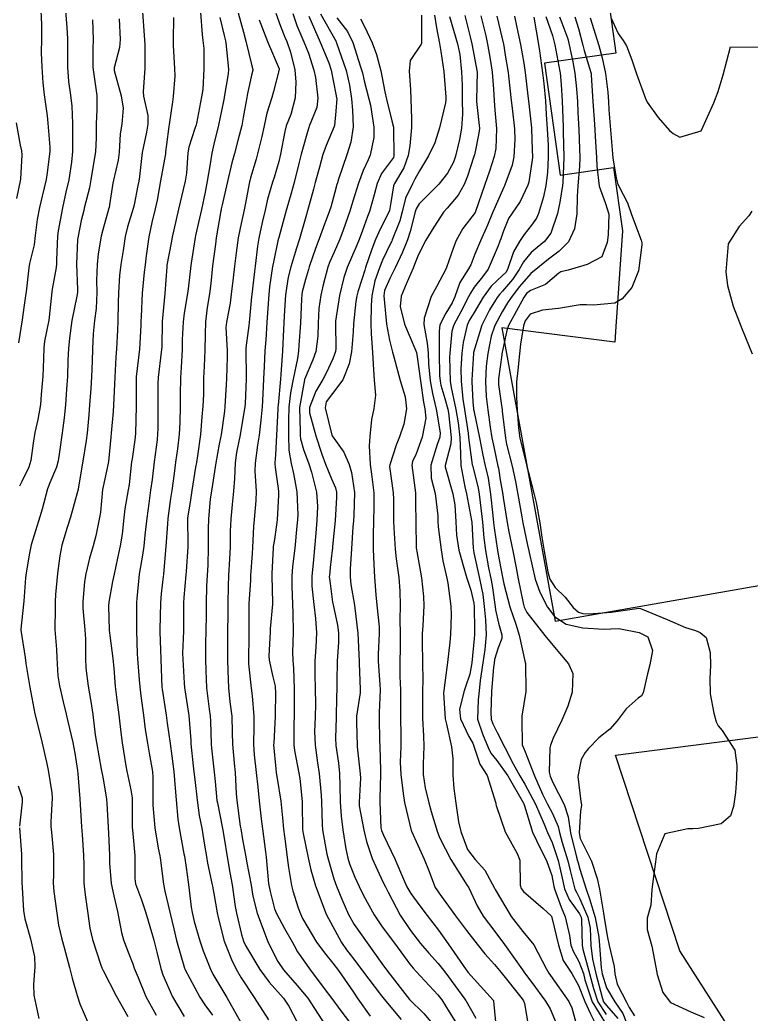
# Model space of a CAD drawing. Header units: metres. Extents: x 307586 to 320046, y 7427249 to 7434250.
# Drawn here: x 313259.4 to 313311.4, y 7432627.9 to 7432698.6 of the extents above; entities that cross this region are included whole.
import ezdxf

# ---------------------------------------------------------------- set-up
doc = ezdxf.new("R2010")
doc.units = ezdxf.units.M
doc.header["$MEASUREMENT"] = 0
for name, color, linetype in [('Curvas de Nivel 1m', 11, 'Continuous'), ('Curvas de Nivel 5m', 15, 'Continuous'), ('Edificações', 30, 'Continuous')]:
    doc.layers.add(name, color=color, linetype=linetype)

msp = doc.modelspace()

# ---------------------------------------------------------------- linework, layer by layer
at = {"layer": 'Curvas de Nivel 1m', "flags": 128}
for points, elevation in [([(313260.855, 7432699.291), (313260.907, 7432698.286), (313260.898, 7432697.29), (313260.886, 7432696.282), (313260.923, 7432695.289), (313260.997, 7432694.143), (313261.098, 7432693.287), (313261.316, 7432691.797), (313261.366, 7432691.285), (313261.507, 7432689.573), (313261.504, 7432689.283), (313261.31, 7432687.752), (313261.233, 7432687.285), (313260.952, 7432686.091), (313260.754, 7432685.29), (313260.595, 7432684.431), (313260.467, 7432683.293), (313260.377, 7432682.632), (313260.057, 7432681.296), (313260, 7432680.995), (313259.817, 7432679.299), (313259.805, 7432679.166), (313259.662, 7432678.175), (313259.528, 7432677.302), (313259.272, 7432675.662)], 754), ([(313262.615, 7432699.269), (313262.72, 7432698.087), (313262.766, 7432697.267), (313262.767, 7432696.379), (313262.76, 7432695.267), (313262.825, 7432694.238), (313262.974, 7432693.263), (313263.07, 7432692.496), (313263.113, 7432691.261), (313263.119, 7432689.944), (313263.113, 7432689.26), (313263.04, 7432688.516), (313262.84, 7432687.264), (313262.649, 7432686.377), (313262.398, 7432685.27), (313262.086, 7432683.634), (313262.045, 7432683.275), (313261.978, 7432681.549), (313261.973, 7432681.276), (313261.957, 7432681.018), (313261.676, 7432679.469), (313261.64, 7432679.314), (313261.638, 7432679.28), (313261.45, 7432677.487), (313261.42, 7432677.282), (313261.129, 7432675.786), (313261.073, 7432675.286), (313261.023, 7432673.871), (313260.995, 7432673.286), (313260.893, 7432671.984), (313260.825, 7432671.288), (313260.642, 7432670.214), (313260.437, 7432669.291), (313260.311, 7432668.526), (313260.141, 7432667.294), (313259.998, 7432666.823), (313259.51, 7432665.803), (313259.332, 7432665.476)], 753), ([(313270.293, 7432698.792), (313270.259, 7432697.176), (313270.266, 7432696.798), (313270.376, 7432695.175), (313270.378, 7432694.655), (313270.269, 7432693.176), (313270.221, 7432692.795), (313269.984, 7432691.178), (313269.961, 7432691.039), (313269.802, 7432689.765), (313269.735, 7432689.239), (313269.728, 7432689.181), (313269.713, 7432689.102), (313269.37, 7432687.186), (313269.129, 7432685.812), (313268.999, 7432685.191), (313268.748, 7432684.209), (313268.538, 7432683.198), (313268.357, 7432681.848), (313268.275, 7432681.201), (313268.215, 7432680.683), (313268.077, 7432679.204), (313267.989, 7432677.537), (313267.972, 7432677.205), (313267.963, 7432676.89), (313267.878, 7432675.206), (313267.638, 7432673.245), (313267.638, 7432673.209), (313267.631, 7432671.257), (313267.631, 7432671.209), (313267.631, 7432671.161), (313267.592, 7432669.209), (313267.549, 7432668.769), (313267.344, 7432667.403), (313267.315, 7432667.212), (313267.13, 7432665.593), (313267.067, 7432665.214), (313266.838, 7432663.868), (313266.761, 7432663.217), (313266.643, 7432662.047), (313266.511, 7432661.22), (313266.311, 7432660.36), (313266.066, 7432659.224), (313265.966, 7432658.687), (313265.687, 7432657.227), (313265.665, 7432656.972), (313265.72, 7432655.227), (313265.756, 7432654.849), (313265.985, 7432653.224), (313266.061, 7432652.518), (313266.157, 7432651.222), (313266.264, 7432650.286), (313266.407, 7432649.219), (313266.557, 7432647.961), (313266.65, 7432647.216), (313266.906, 7432645.576), (313266.977, 7432645.213), (313267.25, 7432643.877), (313267.355, 7432643.319), (313267.361, 7432643.208), (313267.359, 7432641.343), (313267.366, 7432641.208), (313267.39, 7432641.038), (313267.533, 7432639.205), (313267.533, 7432637.561), (313267.584, 7432637.204), (313268.01, 7432636.046), (313268.31, 7432635.193), (313268.798, 7432633.515), (313268.891, 7432633.183), (313268.944, 7432633.006), (313269.114, 7432632.336), (313269.4, 7432631.177), (313269.545, 7432630.726), (313270.232, 7432629.168), (313271.059, 7432627.769)], 749), ([(313272.213, 7432699.155), (313272.328, 7432697.584), (313272.385, 7432697.153), (313272.444, 7432696.592), (313272.442, 7432695.151), (313272.368, 7432693.672), (313272.295, 7432693.153), (313271.922, 7432691.257), (313271.902, 7432691.159), (313271.886, 7432691.095), (313271.819, 7432690.897), (313271.388, 7432689.575), (313271.317, 7432689.165), (313271.219, 7432687.725), (313271.129, 7432687.166), (313270.861, 7432686.065), (313270.652, 7432685.171), (313270.475, 7432684.433), (313270.195, 7432683.175), (313270.117, 7432682.778), (313269.827, 7432681.179), (313269.812, 7432681.068), (313269.673, 7432679.18), (313269.498, 7432677.182), (313269.455, 7432675.353), (313269.45, 7432675.183), (313269.427, 7432674.989), (313269.206, 7432673.186), (313269.18, 7432672.768), (313269.169, 7432671.186), (313269.179, 7432669.565), (313269.164, 7432669.186), (313269.122, 7432668.76), (313268.919, 7432667.189), (313268.765, 7432665.941), (313268.669, 7432665.193), (313268.529, 7432664.23), (313268.387, 7432663.196), (313268.26, 7432661.988), (313268.192, 7432661.199), (313268.101, 7432660.553), (313267.862, 7432659.204), (313267.689, 7432657.479), (313267.673, 7432657.206), (313267.661, 7432656.954), (313267.666, 7432655.206), (313267.703, 7432653.541), (313267.724, 7432653.205), (313267.852, 7432651.706), (313267.897, 7432651.202), (313267.978, 7432650.556), (313268.149, 7432649.197), (313268.286, 7432648.179), (313268.453, 7432647.193), (313268.575, 7432646.484), (313268.789, 7432645.187), (313268.83, 7432644.75), (313268.825, 7432643.186), (313268.83, 7432642.777), (313268.966, 7432641.184), (313269.201, 7432639.718), (313269.31, 7432639.179), (313269.335, 7432639.035), (313269.578, 7432637.176), (313269.67, 7432636.673), (313270.033, 7432635.171), (313270.309, 7432633.994), (313270.513, 7432633.166), (313271.078, 7432631.186), (313271.088, 7432631.16), (313271.102, 7432631.119), (313272.157, 7432629.144), (313272.527, 7432628.598), (313273.06, 7432627.848)], 748), ([(313273.576, 7432698.801), (313273.897, 7432697.505), (313273.991, 7432697.129), (313274.018, 7432697.002), (313274.205, 7432695.127), (313274.186, 7432694.801), (313273.891, 7432693.13), (313273.885, 7432693.087), (313273.84, 7432692.847), (313273.497, 7432691.135), (313273.158, 7432689.784), (313273.013, 7432689.142), (313272.884, 7432688.243), (313272.695, 7432687.146), (313272.534, 7432686.376), (313272.274, 7432685.152), (313271.857, 7432683.29), (313271.831, 7432683.158), (313271.715, 7432682.399), (313271.543, 7432681.323), (313271.52, 7432681.162), (313271.332, 7432679.51), (313271.282, 7432679.164), (313271.051, 7432677.774), (313270.979, 7432677.167), (313270.916, 7432675.884), (313270.9, 7432675.167), (313270.843, 7432673.935), (313270.797, 7432673.168), (313270.77, 7432671.989), (313270.761, 7432671.168), (313270.739, 7432669.995), (313270.698, 7432669.169), (313270.583, 7432668.13), (313270.447, 7432667.171), (313270.332, 7432666.36), (313270.168, 7432665.173), (313270.083, 7432664.588), (313269.902, 7432663.176), (313269.867, 7432662.789), (313269.745, 7432661.177), (313269.724, 7432660.912), (313269.575, 7432659.179), (313269.561, 7432659.049), (313269.419, 7432657.813), (313269.371, 7432657.181), (313269.315, 7432655.25), (313269.317, 7432655.181), (313269.317, 7432655.116), (313269.37, 7432653.839), (313269.393, 7432653.18), (313269.395, 7432653.147), (313269.466, 7432651.179), (313269.477, 7432651.042), (313269.774, 7432649.175), (313269.853, 7432648.629), (313270.06, 7432647.172), (313270.178, 7432646.277), (313270.314, 7432645.17), (313270.421, 7432644.003), (313270.479, 7432643.168), (313270.605, 7432641.79), (313270.694, 7432641.165), (313271.038, 7432639.319), (313271.064, 7432639.161), (313271.185, 7432638.358), (313271.332, 7432637.315), (313271.35, 7432637.157), (313271.539, 7432635.536), (313271.609, 7432635.153), (313271.77, 7432634.524), (313272.176, 7432633.144), (313272.412, 7432632.437), (313272.917, 7432631.133), (313273.098, 7432630.777), (313274.074, 7432629.12), (313275.056, 7432627.391)], 747), ([(313274.887, 7432699.12), (313275.259, 7432697.756), (313275.429, 7432697.115), (313275.867, 7432695.369), (313275.924, 7432695.109), (313275.925, 7432695.047), (313275.86, 7432694.779), (313275.559, 7432693.4), (313275.504, 7432693.113), (313275.256, 7432691.688), (313275.143, 7432691.117), (313274.877, 7432690.049), (313274.627, 7432689.122), (313274.452, 7432688.458), (313274.137, 7432687.126), (313274.07, 7432686.825), (313273.748, 7432685.474), (313273.686, 7432685.189), (313273.672, 7432685.131), (313273.656, 7432685.045), (313273.335, 7432683.136), (313273.269, 7432682.688), (313273.077, 7432681.139), (313272.949, 7432679.876), (313272.861, 7432679.142), (313272.694, 7432678.176), (313272.564, 7432677.146), (313272.536, 7432676.25), (313272.519, 7432675.147), (313272.464, 7432673.999), (313272.437, 7432673.147), (313272.422, 7432671.978), (313272.376, 7432671.148), (313272.313, 7432670.408), (313272.204, 7432669.15), (313272.001, 7432667.617), (313271.919, 7432667.154), (313271.864, 7432666.818), (313271.6, 7432665.159), (313271.496, 7432664.492), (313271.311, 7432663.336), (313271.3, 7432663.162), (313271.31, 7432661.316), (313271.31, 7432661.162), (313271.193, 7432659.406), (313271.174, 7432659.163), (313271.017, 7432657.564), (313270.996, 7432657.164), (313270.996, 7432655.557), (313270.993, 7432655.164), (313270.941, 7432653.591), (313270.952, 7432653.164), (313271.057, 7432651.452), (313271.086, 7432651.163), (313271.32, 7432649.616), (313271.376, 7432649.159), (313271.515, 7432647.376), (313271.534, 7432647.156), (313271.702, 7432645.578), (313271.749, 7432645.153), (313271.807, 7432644.609), (313271.974, 7432643.149), (313272.13, 7432642.045), (313272.3, 7432641.144), (313272.533, 7432639.81), (313272.642, 7432639.138), (313272.722, 7432638.671), (313273.047, 7432637.132), (313273.069, 7432637.028), (313273.167, 7432636.5), (313273.407, 7432635.127), (313273.465, 7432634.81), (313273.905, 7432633.122), (313274.411, 7432631.816), (313274.741, 7432631.114), (313275.094, 7432630.5), (313276.026, 7432629.1), (313277.057, 7432627.515)], 746), ([(313277.573, 7432699.093), (313277.904, 7432698.184), (313278.217, 7432697.406), (313278.347, 7432697.083), (313278.62, 7432696.341), (313278.921, 7432695.074), (313278.99, 7432694.209), (313278.948, 7432693.073), (313278.643, 7432691.889), (313278.314, 7432691.083), (313278.207, 7432690.694), (313277.911, 7432689.088), (313277.788, 7432688.567), (313277.443, 7432687.427), (313277.339, 7432687.094), (313276.98, 7432685.872), (313276.8, 7432685.099), (313276.609, 7432684.226), (313276.37, 7432683.104), (313276.275, 7432682.547), (313276.101, 7432681.106), (313276.06, 7432680.744), (313275.868, 7432679.108), (313275.85, 7432678.93), (313275.676, 7432677.11), (313275.674, 7432677.088), (313275.65, 7432676.894), (313275.439, 7432675.299), (313275.433, 7432675.112), (313275.464, 7432673.251), (313275.464, 7432673.111), (313275.382, 7432671.315), (313275.361, 7432671.112), (313275.107, 7432669.567), (313275.028, 7432669.115), (313274.783, 7432667.875), (313274.686, 7432667.118), (313274.636, 7432666.004), (313274.563, 7432665.119), (313274.454, 7432664.16), (313274.361, 7432663.121), (313274.334, 7432662.262), (313274.317, 7432661.121), (313274.279, 7432660.294), (313274.21, 7432659.122), (313274.178, 7432658.37), (313274.155, 7432657.123), (313274.153, 7432656.375), (313274.139, 7432655.123), (313274.125, 7432654.379), (313274.128, 7432653.122), (313274.148, 7432652.329), (313274.199, 7432651.121), (313274.307, 7432650.141), (313274.431, 7432649.119), (313274.467, 7432647.952), (313274.49, 7432647.118), (313274.614, 7432645.782), (313274.669, 7432645.116), (313274.758, 7432643.608), (313274.799, 7432643.114), (313275.038, 7432641.299), (313275.069, 7432641.112), (313275.211, 7432640.344), (313275.437, 7432639.108), (313275.492, 7432638.804), (313275.806, 7432637.104), (313275.944, 7432636.323), (313276.236, 7432635.099), (313276.898, 7432633.32), (313276.997, 7432633.091), (313277.12, 7432632.827), (313277.709, 7432631.681), (313278.107, 7432631.075), (313279.087, 7432629.972), (313279.838, 7432629.052), (313281.054, 7432627.191)], 744), ([(313278.774, 7432699.077), (313279.055, 7432698.224), (313279.57, 7432697.065), (313279.881, 7432696.261), (313280.266, 7432695.056), (313280.386, 7432694.526), (313280.555, 7432693.053), (313280.485, 7432692.405), (313279.946, 7432691.059), (313279.91, 7432690.97), (313279.817, 7432690.671), (313279.456, 7432689.407), (313279.376, 7432689.066), (313279.239, 7432688.52), (313278.862, 7432687.074), (313278.627, 7432686.21), (313278.307, 7432685.082), (313277.781, 7432683.147), (313277.768, 7432683.089), (313277.721, 7432682.907), (313277.392, 7432681.408), (313277.336, 7432681.094), (313277.126, 7432679.651), (313277.067, 7432679.096), (313276.97, 7432677.787), (313276.93, 7432677.097), (313276.856, 7432675.876), (313276.799, 7432675.098), (313276.734, 7432673.976), (313276.704, 7432673.099), (313276.651, 7432672.041), (313276.595, 7432671.1), (313276.513, 7432670.156), (313276.379, 7432669.102), (313276.271, 7432668.378), (313276.091, 7432667.104), (313276.085, 7432666.547), (313276.171, 7432665.103), (313276.156, 7432664.451), (313276.018, 7432663.105), (313275.972, 7432662.611), (313275.91, 7432661.106), (313275.887, 7432660.675), (313275.779, 7432659.107), (313275.761, 7432658.775), (313275.661, 7432657.108), (313275.652, 7432656.867), (313275.642, 7432655.108), (313275.64, 7432654.857), (313275.617, 7432653.107), (313275.636, 7432652.831), (313275.824, 7432651.105), (313275.882, 7432650.557), (313276.013, 7432649.103), (313276.012, 7432648.396), (313275.983, 7432647.103), (313276.023, 7432646.365), (313276.16, 7432645.101), (313276.29, 7432644.067), (313276.385, 7432643.099), (313276.523, 7432641.804), (313276.612, 7432641.096), (313276.829, 7432639.463), (313276.872, 7432639.093), (313277.055, 7432637.21), (313277.071, 7432637.091), (313277.169, 7432636.651), (313277.485, 7432635.414), (313277.616, 7432635.083), (313278.194, 7432634.017), (313278.733, 7432633.066), (313278.865, 7432632.809), (313279.116, 7432632.358), (313280.028, 7432631.051), (313281.082, 7432629.665), (313281.542, 7432629.033), (313282.194, 7432628.153), (313283.053, 7432627.059)], 743), ([(313279.911, 7432698.884), (313280.731, 7432697.052), (313281.333, 7432695.583), (313281.498, 7432695.044), (313281.846, 7432693.344), (313281.891, 7432693.087), (313281.895, 7432693.039), (313281.834, 7432692.142), (313281.737, 7432691.127), (313281.719, 7432691.041), (313281.144, 7432689.705), (313280.922, 7432689.049), (313280.678, 7432688.157), (313280.373, 7432687.054), (313280.243, 7432686.578), (313279.821, 7432685.059), (313279.801, 7432685), (313279.74, 7432684.797), (313279.241, 7432683.067), (313279.042, 7432682.396), (313278.641, 7432681.076), (313278.45, 7432680.32), (313278.267, 7432679.081), (313278.157, 7432677.582), (313278.131, 7432677.083), (313278.107, 7432676.622), (313278.041, 7432675.084), (313277.926, 7432673.405), (313277.897, 7432673.086), (313277.732, 7432671.235), (313277.721, 7432671.088), (313277.712, 7432670.957), (313277.626, 7432669.089), (313277.539, 7432667.689), (313277.497, 7432667.127), (313277.493, 7432667.09), (313277.53, 7432666.788), (313277.724, 7432665.296), (313277.749, 7432665.086), (313277.762, 7432664.833), (313277.656, 7432663.087), (313277.469, 7432661.678), (313277.382, 7432661.173), (313277.372, 7432661.091), (313277.276, 7432659.251), (313277.277, 7432659.092), (313277.332, 7432657.172), (313277.328, 7432657.091), (313277.173, 7432655.314), (313277.158, 7432655.092), (313277.066, 7432653.394), (313277.088, 7432653.093), (313277.351, 7432651.924), (313277.514, 7432651.257), (313277.533, 7432651.087), (313277.535, 7432650.892), (313277.533, 7432649.087), (313277.416, 7432647.21), (313277.41, 7432647.088), (313277.558, 7432645.368), (313277.591, 7432645.085), (313277.66, 7432644.691), (313277.922, 7432643.08), (313278.047, 7432641.894), (313278.115, 7432641.077), (313278.246, 7432640.036), (313278.365, 7432639.072), (313278.46, 7432638.345), (313278.691, 7432637.067), (313278.788, 7432636.685), (313279.157, 7432635.497), (313279.315, 7432635.058), (313279.471, 7432634.734), (313280.467, 7432633.047), (313281.114, 7432632.172), (313281.632, 7432631.556), (313282.033, 7432631.026), (313283.08, 7432629.482), (313283.407, 7432629.007), (313284.279, 7432627.78)], 742), ([(313280.746, 7432699.052), (313281.85, 7432697.084), (313281.871, 7432697.04), (313281.892, 7432696.988), (313282.56, 7432695.03), (313282.819, 7432693.992), (313282.958, 7432693.023), (313283.023, 7432692.21), (313283.06, 7432691.021), (313282.91, 7432689.92), (313282.622, 7432689.028), (313282.031, 7432687.292), (313281.943, 7432687.037), (313281.899, 7432686.91), (313281.763, 7432686.365), (313281.483, 7432685.306), (313281.395, 7432685.043), (313280.944, 7432683.835), (313280.657, 7432683.051), (313280.401, 7432682.369), (313279.947, 7432681.058), (313279.891, 7432680.867), (313279.69, 7432680.171), (313279.45, 7432679.29), (313279.41, 7432679.064), (313279.393, 7432678.787), (313279.322, 7432677.065), (313279.207, 7432675.489), (313279.178, 7432675.067), (313279.108, 7432674.558), (313278.798, 7432673.072), (313278.619, 7432672.1), (313278.492, 7432671.076), (313278.469, 7432670.177), (313278.463, 7432669.076), (313278.487, 7432668.021), (313278.652, 7432667.073), (313278.825, 7432666.369), (313279.059, 7432665.067), (313279.126, 7432663.427), (313279.102, 7432663.066), (313279.067, 7432662.655), (313278.929, 7432661.068), (313278.754, 7432659.76), (313278.702, 7432659.071), (313278.716, 7432658.36), (313278.758, 7432657.07), (313278.774, 7432656.437), (313278.803, 7432655.069), (313278.765, 7432653.676), (313278.775, 7432653.069), (313278.82, 7432652.531), (313278.883, 7432651.067), (313278.878, 7432649.508), (313278.873, 7432649.067), (313278.857, 7432648.616), (313278.861, 7432647.066), (313278.896, 7432646.673), (313279.209, 7432645.061), (313279.267, 7432644.684), (313279.431, 7432643.058), (313279.442, 7432642.856), (313279.471, 7432641.058), (313279.506, 7432640.769), (313279.857, 7432639.053), (313280.055, 7432638.18), (313280.378, 7432637.048), (313281.153, 7432635.04), (313282.229, 7432633.023), (313282.598, 7432632.498), (313283.111, 7432631.842), (313283.741, 7432631.004), (313285.077, 7432629.236), (313285.274, 7432628.988), (313286.482, 7432627.553)], 741), ([(313287.928, 7432698.97), (313287.918, 7432696.994), (313287.916, 7432696.97), (313287.892, 7432696.892), (313287.131, 7432695.727), (313287.06, 7432694.978), (313287.14, 7432693.687), (313287.16, 7432692.977), (313287.206, 7432691.6), (313287.207, 7432690.976), (313287.103, 7432689.677), (313286.987, 7432688.978), (313286.665, 7432688.1), (313285.997, 7432686.988), (313285.935, 7432686.825), (313285.753, 7432685.645), (313285.663, 7432685.072), (313285.633, 7432684.991), (313284.987, 7432683.741), (313284.656, 7432683.001), (313284.396, 7432682.324), (313283.946, 7432681.008), (313283.888, 7432680.821), (313283.69, 7432680.166), (313283.394, 7432679.297), (313283.32, 7432679.015), (313283.258, 7432678.605), (313283.089, 7432677.018), (313283.07, 7432676.445), (313282.951, 7432675.02), (313282.777, 7432674.18), (313282.33, 7432673.029), (313281.593, 7432672.06), (313281.154, 7432671.478), (313281.067, 7432671.045), (313281.554, 7432669.101), (313281.582, 7432669.04), (313282.402, 7432667.888), (313282.777, 7432667.021), (313282.953, 7432666.445), (313283.171, 7432665.015), (313283.114, 7432663.39), (313283.085, 7432663.016), (313283.048, 7432662.586), (313282.94, 7432661.018), (313282.862, 7432659.598), (313282.846, 7432659.019), (313282.893, 7432658.483), (313283.159, 7432657.014), (313283.192, 7432656.794), (313283.393, 7432655.01), (313283.485, 7432653.009), (313283.493, 7432652.878), (313283.573, 7432651.008), (313283.564, 7432650.783), (313283.314, 7432649.107), (313283.301, 7432649.022), (313283.309, 7432648.664), (313283.359, 7432647.009), (313283.36, 7432646.942), (313283.571, 7432645.007), (313283.578, 7432644.697), (313283.492, 7432643.008), (313283.506, 7432642.742), (313283.818, 7432641.004), (313284.016, 7432640.197), (313284.41, 7432638.998), (313285.176, 7432637.345), (313285.363, 7432636.988), (313285.566, 7432636.589), (313286.417, 7432634.977), (313287.137, 7432633.88), (313287.845, 7432632.959), (313288.44, 7432632.274), (313289.109, 7432631.529), (313289.584, 7432630.935), (313291.002, 7432628.993), (313291.055, 7432628.92), (313291.073, 7432628.893), (313291.793, 7432627.642)], 738), ([(313288.841, 7432698.956), (313288.999, 7432698.049), (313289.218, 7432696.95), (313289.309, 7432696.37), (313289.506, 7432694.946), (313289.661, 7432693.127), (313289.656, 7432692.943), (313289.629, 7432692.732), (313289.203, 7432690.949), (313288.872, 7432689.889), (313288.433, 7432688.96), (313287.782, 7432687.899), (313287.454, 7432687.295), (313287.28, 7432686.975), (313286.798, 7432685.944), (313286.559, 7432684.982), (313286.388, 7432684.331), (313285.845, 7432682.989), (313285.809, 7432682.902), (313285.72, 7432682.725), (313285.161, 7432681.543), (313284.938, 7432680.998), (313284.613, 7432680.077), (313284.387, 7432679.003), (313284.348, 7432678.321), (313284.333, 7432677.003), (313284.356, 7432676.293), (313284.446, 7432675.002), (313284.497, 7432674.124), (313284.565, 7432673), (313284.65, 7432671.942), (313284.541, 7432671), (313284.368, 7432670.205), (313284.243, 7432669.003), (313284.207, 7432668.343), (313284.283, 7432667.003), (313284.402, 7432666.123), (313284.531, 7432665), (313284.548, 7432663.948), (313284.507, 7432663), (313284.479, 7432661.993), (313284.486, 7432661), (313284.544, 7432659.902), (313284.586, 7432658.998), (313284.673, 7432657.745), (313284.761, 7432656.997), (313284.915, 7432655.478), (313284.924, 7432654.995), (313284.838, 7432653.528), (313284.845, 7432652.995), (313284.968, 7432651.373), (313284.979, 7432650.994), (313284.925, 7432649.388), (313284.914, 7432648.994), (313284.943, 7432647.347), (313284.954, 7432646.993), (313285.009, 7432645.26), (313285.009, 7432644.993), (313284.975, 7432643.265), (313284.971, 7432642.993), (313285.046, 7432641.171), (313285.078, 7432640.991), (313285.218, 7432640.642), (313286.035, 7432638.982), (313286.64, 7432637.514), (313286.881, 7432636.973), (313287.168, 7432636.497), (313287.817, 7432635.618), (313288.339, 7432634.952), (313289.137, 7432633.9), (313289.834, 7432632.933), (313291.104, 7432631.068), (313291.169, 7432630.984), (313291.225, 7432630.918), (313292.56, 7432629.419), (313293.034, 7432628.891), (313293.043, 7432628.861), (313293.07, 7432628.609), (313293.224, 7432626.888)], 737), ([(313289.912, 7432698.869), (313290.491, 7432696.934), (313290.65, 7432696.167), (313290.781, 7432694.931), (313290.807, 7432693.982), (313290.825, 7432692.93), (313290.844, 7432691.918), (313290.763, 7432690.931), (313290.618, 7432690.125), (313290.351, 7432688.934), (313290.208, 7432688.516), (313289.781, 7432687.717), (313289.161, 7432686.949), (313287.759, 7432685.549), (313287.538, 7432685.189), (313287.471, 7432684.973), (313287.118, 7432683.587), (313286.925, 7432682.978), (313286.586, 7432682.109), (313286.058, 7432680.986), (313285.932, 7432680.755), (313285.692, 7432680.284), (313285.299, 7432679.373), (313285.245, 7432678.994), (313285.409, 7432677.239), (313285.438, 7432676.992), (313285.642, 7432675.851), (313285.862, 7432674.988), (313285.952, 7432674.663), (313286.407, 7432672.982), (313286.758, 7432671.812), (313286.864, 7432670.977), (313286.67, 7432669.876), (313286.366, 7432668.982), (313286.137, 7432668.394), (313285.669, 7432666.989), (313285.662, 7432666.859), (313285.912, 7432664.986), (313285.937, 7432664.555), (313285.945, 7432662.985), (313285.955, 7432662.509), (313286.05, 7432660.984), (313286.129, 7432660.307), (313286.308, 7432658.981), (313286.385, 7432658.019), (313286.405, 7432656.98), (313286.387, 7432655.996), (313286.408, 7432654.98), (313286.414, 7432653.943), (313286.381, 7432652.98), (313286.388, 7432651.944), (313286.434, 7432650.979), (313286.443, 7432649.862), (313286.435, 7432648.979), (313286.462, 7432647.818), (313286.461, 7432646.978), (313286.42, 7432645.84), (313286.455, 7432644.978), (313286.621, 7432643.608), (313286.723, 7432642.975), (313287.197, 7432640.996), (313287.205, 7432640.97), (313287.222, 7432640.928), (313288.119, 7432638.956), (313288.426, 7432638.192), (313288.905, 7432636.944), (313289.006, 7432636.777), (313289.169, 7432636.561), (313290.355, 7432634.928), (313291.137, 7432633.885), (313291.878, 7432632.909), (313292.434, 7432632.218), (313293.109, 7432631.451), (313293.583, 7432630.885), (313295.075, 7432629.008), (313295.173, 7432628.869), (313295.25, 7432628.69), (313295.567, 7432626.865)], 736), ([(313292.148, 7432698.916), (313292.49, 7432697.502), (313292.623, 7432696.909), (313292.82, 7432695.844), (313292.954, 7432694.904), (313293.053, 7432693.703), (313293.09, 7432692.901), (313293.147, 7432692.212), (313293.263, 7432690.898), (313293.211, 7432689.49), (313293.095, 7432688.9), (313292.753, 7432687.875), (313292.419, 7432686.91), (313291.753, 7432684.92), (313290.867, 7432683.797), (313290.401, 7432682.933), (313290.208, 7432682.445), (313289.704, 7432681.009), (313289.678, 7432680.94), (313288.989, 7432679.644), (313288.621, 7432678.956), (313288.12, 7432677.425), (313288.101, 7432676.963), (313288.327, 7432675.647), (313288.392, 7432674.959), (313288.422, 7432674.157), (313288.546, 7432672.956), (313288.707, 7432672.066), (313288.972, 7432670.949), (313289.251, 7432669.251), (313289.224, 7432668.945), (313289.04, 7432668.44), (313288.59, 7432666.954), (313288.617, 7432666.047), (313288.898, 7432664.949), (313289.083, 7432663.352), (313289.089, 7432662.946), (313289.113, 7432662.579), (313289.315, 7432660.942), (313289.451, 7432660.165), (313289.716, 7432658.937), (313289.796, 7432658.569), (313290.009, 7432656.934), (313290.029, 7432656.312), (313289.984, 7432654.934), (313289.945, 7432654.374), (313289.771, 7432652.936), (313289.718, 7432652.577), (313289.504, 7432650.938), (313289.497, 7432650.782), (313289.621, 7432648.937), (313289.693, 7432648.552), (313290.051, 7432646.932), (313290.143, 7432646.073), (313290.163, 7432644.931), (313290.219, 7432643.97), (313290.357, 7432642.929), (313290.556, 7432641.6), (313290.719, 7432640.925), (313291.204, 7432639.641), (313291.744, 7432638.912), (313292.438, 7432638.154), (313293.118, 7432636.891), (313293.135, 7432636.853), (313293.172, 7432636.78), (313294.295, 7432634.879), (313295.137, 7432633.796), (313295.907, 7432632.862), (313296.781, 7432631.178), (313296.973, 7432630.851), (313297.1, 7432630.669), (313298.395, 7432628.83), (313298.614, 7432628.372), (313299.04, 7432626.82)], 734), ([(313293.28, 7432698.899), (313293.401, 7432698.39), (313293.757, 7432696.892), (313293.779, 7432696.779), (313293.885, 7432696.122), (313294.088, 7432694.888), (313294.12, 7432694.636), (313294.304, 7432692.885), (313294.366, 7432692.357), (313294.536, 7432690.883), (313294.564, 7432690.13), (313294.49, 7432688.883), (313294.373, 7432688.298), (313293.856, 7432686.889), (313293.827, 7432686.835), (313293.771, 7432686.729), (313292.977, 7432684.902), (313292.615, 7432684.032), (313292.112, 7432682.914), (313291.713, 7432681.96), (313291.426, 7432681.202), (313291.261, 7432680.924), (313290.661, 7432679.957), (313290.286, 7432678.934), (313290.103, 7432678.501), (313289.661, 7432677.781), (313289.24, 7432676.946), (313289.184, 7432676.483), (313289.186, 7432674.947), (313289.207, 7432673.348), (313289.243, 7432672.945), (313289.302, 7432672.647), (313289.591, 7432671.7), (313289.794, 7432670.938), (313289.837, 7432670.68), (313290.026, 7432668.935), (313290.014, 7432668.47), (313289.616, 7432666.939), (313289.618, 7432666.854), (313290.148, 7432664.934), (313290.286, 7432664.147), (313290.364, 7432662.931), (313290.423, 7432661.98), (313290.589, 7432660.929), (313291.026, 7432659.338), (313291.158, 7432658.923), (313291.424, 7432658.064), (313291.649, 7432657.15), (313291.67, 7432656.916), (313291.688, 7432655.208), (313291.686, 7432654.916), (313291.672, 7432654.633), (313291.502, 7432652.918), (313291.355, 7432652.113), (313291.062, 7432651.207), (313290.968, 7432650.924), (313290.63, 7432649.62), (313290.705, 7432648.926), (313291.3, 7432647.671), (313291.573, 7432647.194), (313291.665, 7432646.914), (313292.075, 7432645.702), (313292.588, 7432644.9), (313293.209, 7432642.925), (313293.209, 7432642.891), (313293.217, 7432642.865), (313293.242, 7432642.765), (313293.882, 7432640.883), (313294.722, 7432639.353), (313294.915, 7432638.873), (313294.95, 7432637.098), (313295.016, 7432636.872), (313295.171, 7432636.651), (313296.576, 7432635.439), (313297.154, 7432634.922), (313297.179, 7432634.876), (313297.19, 7432634.849), (313297.204, 7432634.797), (313297.657, 7432632.842), (313298.006, 7432631.731), (313298.616, 7432630.827), (313299.09, 7432629.962), (313299.537, 7432628.815), (313299.933, 7432627.943), (313300.502, 7432626.806)], 733), ([(313294.545, 7432698.884), (313294.697, 7432698.09), (313294.967, 7432696.879), (313295.21, 7432695.546), (313295.305, 7432694.876), (313295.497, 7432693.225), (313295.538, 7432692.873), (313295.754, 7432690.94), (313295.759, 7432690.871), (313295.801, 7432689.406), (313295.814, 7432688.87), (313295.813, 7432688.85), (313295.791, 7432688.674), (313295.555, 7432687.092), (313295.495, 7432686.873), (313294.938, 7432685.701), (313294.366, 7432684.884), (313294.12, 7432684.514), (313293.733, 7432683.563), (313293.565, 7432683.053), (313293.503, 7432682.893), (313293.383, 7432682.558), (313292.658, 7432680.906), (313292.253, 7432680.353), (313291.683, 7432679.622), (313291.411, 7432679.189), (313291.273, 7432678.924), (313290.715, 7432677.877), (313290.222, 7432676.934), (313290.095, 7432676.489), (313289.937, 7432674.937), (313289.928, 7432674.638), (313289.974, 7432672.936), (313290.037, 7432672.497), (313290.372, 7432670.932), (313290.533, 7432669.966), (313290.655, 7432668.929), (313290.708, 7432667.762), (313290.723, 7432666.928), (313291.01, 7432665.433), (313291.137, 7432664.924), (313291.485, 7432663.027), (313291.494, 7432662.92), (313291.597, 7432661.051), (313291.612, 7432660.918), (313291.647, 7432660.73), (313292.055, 7432658.911), (313292.287, 7432657.772), (313292.393, 7432656.905), (313292.472, 7432655.972), (313292.523, 7432654.903), (313292.423, 7432653.859), (313292.281, 7432652.906), (313292.096, 7432651.654), (313292.023, 7432650.91), (313291.963, 7432650.281), (313291.918, 7432648.911), (313292.262, 7432647.865), (313292.665, 7432646.899), (313292.867, 7432646.475), (313293.284, 7432645.966), (313294.055, 7432644.882), (313295.175, 7432642.939), (313295.208, 7432642.87), (313295.242, 7432642.732), (313295.811, 7432640.864), (313296.381, 7432639.682), (313296.812, 7432638.854), (313297.182, 7432637.783), (313297.339, 7432637.012), (313297.377, 7432636.847), (313297.851, 7432635.531), (313298.14, 7432634.835), (313298.44, 7432633.523), (313298.556, 7432632.829), (313298.702, 7432632.41), (313299.111, 7432631.674), (313299.435, 7432630.817), (313299.55, 7432630.362), (313300.068, 7432628.81), (313301.057, 7432627.193)], 732), ([(313295.912, 7432698.81), (313296.244, 7432696.866), (313296.317, 7432696.437), (313296.538, 7432694.863), (313296.627, 7432694.096), (313296.733, 7432692.861), (313296.797, 7432691.897), (313296.867, 7432690.86), (313296.932, 7432689.732), (313296.937, 7432688.859), (313296.878, 7432687.763), (313296.764, 7432686.86), (313296.591, 7432686.036), (313296.251, 7432684.865), (313296.098, 7432684.516), (313295.74, 7432684.028), (313295.23, 7432683.375), (313294.888, 7432682.878), (313294.469, 7432682.129), (313294.036, 7432680.887), (313293.917, 7432680.67), (313293.696, 7432680.446), (313292.89, 7432679.696), (313292.304, 7432678.911), (313291.662, 7432677.83), (313291.323, 7432677.257), (313291.177, 7432676.925), (313290.879, 7432675.689), (313290.785, 7432674.928), (313290.73, 7432673.816), (313290.741, 7432672.929), (313290.864, 7432671.653), (313290.98, 7432670.926), (313291.237, 7432669.244), (313291.28, 7432668.923), (313291.534, 7432666.981), (313291.541, 7432666.928), (313291.95, 7432665.347), (313292.029, 7432664.912), (313292.1, 7432664.315), (313292.253, 7432662.908), (313292.36, 7432661.795), (313292.475, 7432660.905), (313292.692, 7432659.654), (313292.847, 7432658.899), (313292.942, 7432658.411), (313293.159, 7432656.894), (313293.19, 7432656.673), (313293.401, 7432655.726), (313293.633, 7432654.888), (313293.646, 7432654.631), (313293.379, 7432653.972), (313293.126, 7432653.134), (313293.082, 7432652.894), (313293.041, 7432652.576), (313292.907, 7432650.897), (313292.866, 7432649.351), (313292.888, 7432648.896), (313292.987, 7432648.572), (313293.304, 7432647.95), (313293.844, 7432646.884), (313294.439, 7432645.721), (313294.922, 7432644.874), (313295.264, 7432644.288), (313296.024, 7432642.862), (313296.656, 7432641.428), (313296.891, 7432640.853), (313297.212, 7432640.125), (313297.644, 7432638.843), (313297.929, 7432637.587), (313298.105, 7432636.836), (313298.42, 7432636.086), (313299.155, 7432635.056), (313299.276, 7432634.819), (313299.305, 7432634.664), (313299.353, 7432632.818), (313299.394, 7432632.543), (313299.877, 7432630.812), (313300.148, 7432629.748), (313300.474, 7432628.806), (313301.064, 7432627.905)], 731), ([(313297.738, 7432698.852), (313297.909, 7432698.414), (313298.321, 7432697.267), (313298.436, 7432696.842), (313298.678, 7432695.635), (313298.836, 7432694.836), (313298.958, 7432693.732), (313299.01, 7432692.833), (313299.049, 7432692.046), (313299.11, 7432690.831), (313299.169, 7432689.463), (313299.18, 7432688.829), (313299.157, 7432688.2), (313299.048, 7432686.831), (313299, 7432686.066), (313298.969, 7432684.832), (313298.803, 7432683.768), (313298.368, 7432682.84), (313297.716, 7432682.176), (313296.96, 7432681.608), (313296.05, 7432680.867), (313295.854, 7432680.715), (313295.699, 7432680.581), (313294.896, 7432679.667), (313294.295, 7432678.884), (313294.051, 7432678.505), (313293.663, 7432677.875), (313293.132, 7432676.898), (313292.881, 7432676.137), (313292.647, 7432674.905), (313292.524, 7432674.002), (313292.469, 7432672.907), (313292.526, 7432671.84), (313292.635, 7432670.904), (313292.802, 7432669.663), (313292.936, 7432668.899), (313293.042, 7432668.392), (313293.362, 7432666.893), (313293.391, 7432666.752), (313293.523, 7432665.917), (313293.707, 7432664.888), (313293.744, 7432664.653), (313294.019, 7432662.885), (313294.145, 7432662.215), (313294.418, 7432660.88), (313294.649, 7432659.674), (313294.802, 7432658.876), (313295.146, 7432657.143), (313295.22, 7432656.872), (313295.409, 7432656.492), (313296.706, 7432654.857), (313297.381, 7432654.024), (313298.385, 7432652.835), (313298.685, 7432652.159), (313298.641, 7432650.831), (313298.335, 7432649.828), (313297.903, 7432648.841), (313297.3, 7432647.561), (313297.094, 7432647.053), (313297.054, 7432646.852), (313296.997, 7432645.132), (313297.067, 7432644.852), (313297.266, 7432644.402), (313298.062, 7432642.838), (313298.35, 7432641.949), (313298.525, 7432640.83), (313298.943, 7432639.078), (313299.019, 7432638.823), (313299.056, 7432638.687), (313299.187, 7432638.237), (313299.635, 7432636.815), (313299.861, 7432636.118), (313300.276, 7432634.809), (313300.533, 7432633.405), (313300.571, 7432632.806), (313300.692, 7432631.219), (313300.775, 7432630.803), (313301.088, 7432629.797), (313301.672, 7432628.791), (313302.251, 7432627.969), (313302.72, 7432626.775)], 729), ([(313298.835, 7432698.836), (313299.094, 7432698.021), (313299.405, 7432696.827), (313299.501, 7432696.438), (313299.877, 7432695.186), (313299.981, 7432694.819), (313300.001, 7432694.689), (313300.107, 7432692.817), (313300.22, 7432691.209), (313300.247, 7432690.816), (313300.28, 7432690.352), (313300.366, 7432688.814), (313300.388, 7432688.213), (313300.565, 7432686.812), (313301.005, 7432685.563), (313301.246, 7432684.805), (313301.206, 7432683.33), (313301.135, 7432682.806), (313300.749, 7432681.773), (313299.707, 7432681.229), (313298.351, 7432680.84), (313297.833, 7432680.716), (313297.699, 7432680.616), (313296.745, 7432679.802), (313295.681, 7432679.382), (313295.389, 7432679.161), (313295.198, 7432678.875), (313294.657, 7432677.886), (313294.121, 7432676.885), (313293.995, 7432676.541), (313293.645, 7432674.89), (313293.632, 7432674.801), (313293.404, 7432673.095), (313293.393, 7432672.893), (313293.403, 7432672.695), (313293.588, 7432671.382), (313293.656, 7432670.889), (313293.667, 7432670.803), (313293.9, 7432668.887), (313293.981, 7432668.453), (313294.37, 7432666.882), (313294.604, 7432665.797), (313294.781, 7432664.877), (313295.065, 7432663.299), (313295.143, 7432662.873), (313295.467, 7432661.28), (313295.551, 7432660.869), (313295.571, 7432660.759), (313296.018, 7432658.864), (313296.345, 7432657.94), (313296.875, 7432656.855), (313297.406, 7432656.177), (313298.216, 7432655.653), (313299.399, 7432655.386), (313300.897, 7432655.306), (313301.398, 7432655.33), (313301.946, 7432655.339), (313303.396, 7432655.067), (313304.013, 7432654.764), (313304.35, 7432653.789), (313304.167, 7432652.762), (313303.992, 7432652.129), (313303.689, 7432650.767), (313303.557, 7432650.55), (313303.337, 7432650.395), (313302.477, 7432649.631), (313301.841, 7432648.792), (313301.307, 7432648.19), (313300.542, 7432647.566), (313299.792, 7432646.815), (313299.568, 7432646.539), (313299.285, 7432646.043), (313299.033, 7432644.824), (313299.246, 7432643.057), (313299.305, 7432642.819), (313299.306, 7432642.755), (313299.239, 7432642.391), (313299.136, 7432640.821), (313299.217, 7432640.423), (313300.018, 7432638.812), (313300.418, 7432637.57), (313300.573, 7432636.806), (313300.857, 7432635.102), (313300.903, 7432634.802), (313301.133, 7432633.486), (313301.275, 7432632.798), (313301.62, 7432631.304), (313301.665, 7432630.792), (313301.834, 7432630.047), (313302.51, 7432628.778), (313302.703, 7432628.41), (313303.063, 7432627.817)], 728), ([(313299.913, 7432698.782), (313300.541, 7432696.814), (313300.766, 7432695.93), (313300.999, 7432694.809), (313301.17, 7432693.49), (313301.213, 7432692.806), (313301.256, 7432692.225), (313301.372, 7432690.805), (313301.506, 7432689.094), (313301.537, 7432688.803), (313301.779, 7432687.389), (313301.891, 7432686.915), (313301.955, 7432686.797), (313302.583, 7432685.609), (313302.856, 7432684.783), (313303.535, 7432682.964), (313303.593, 7432682.772), (313303.589, 7432682.64), (313303.344, 7432680.775), (313302.872, 7432679.595), (313302.186, 7432678.792), (313301.67, 7432678.471), (313300.154, 7432678.329), (313299.668, 7432678.373), (313299.2, 7432678.359), (313297.665, 7432678.107), (313296.541, 7432677.984), (313295.661, 7432677.693), (313295.303, 7432677.227), (313295.176, 7432676.875), (313294.96, 7432675.556), (313294.884, 7432674.877), (313294.77, 7432673.724), (313294.691, 7432672.879), (313294.676, 7432671.795), (313294.74, 7432670.878), (313294.824, 7432669.617), (313294.929, 7432668.876), (313295.393, 7432667.012), (313295.426, 7432666.871), (313295.529, 7432666.45), (313295.939, 7432664.866), (313296.071, 7432664.298), (313296.338, 7432662.861), (313296.492, 7432661.841), (313296.652, 7432660.858), (313296.911, 7432659.385), (313297.06, 7432658.854), (313297.427, 7432658.263), (313298.15, 7432657.568), (313298.708, 7432656.831), (313299.085, 7432656.501), (313299.409, 7432656.409), (313299.827, 7432656.398), (313301.41, 7432656.507), (313303.245, 7432656.773), (313303.413, 7432656.79), (313303.509, 7432656.769), (313305.405, 7432655.991), (313306.706, 7432655.431), (313307.398, 7432655.197), (313307.747, 7432655.075), (313308.168, 7432654.718), (313308.442, 7432653.649), (313308.472, 7432652.713), (313308.431, 7432651.791), (313308.451, 7432650.713), (313308.713, 7432649.319), (313308.876, 7432648.707), (313309.025, 7432648.419), (313309.307, 7432648.095), (313310.199, 7432646.691), (313310.355, 7432645.617), (313310.319, 7432644.69), (313310.251, 7432643.697), (313310.105, 7432642.691), (313309.908, 7432642.022), (313309.23, 7432641.454), (313307.628, 7432641.125), (313307.227, 7432641.109), (313306.867, 7432641.093), (313305.223, 7432640.75), (313304.632, 7432639.325), (313304.556, 7432638.756), (313304.388, 7432637.551), (313304.293, 7432636.759), (313304.242, 7432635.68), (313303.97, 7432634.762), (313303.967, 7432633.935), (313304.309, 7432632.758), (313304.592, 7432631.271), (313304.687, 7432630.754), (313305.084, 7432629.471), (313305.63, 7432628.744), (313307.066, 7432628.083), (313308.031, 7432627.684)], 727), ([(313301.38, 7432698.805), (313301.902, 7432697.667), (313302.271, 7432697.169), (313302.509, 7432696.791), (313302.875, 7432695.778), (313303.212, 7432694.78), (313303.847, 7432693.033), (313303.973, 7432692.769), (313304.755, 7432691.683), (313305.563, 7432690.753), (313305.82, 7432690.548), (313306.286, 7432690.275), (313307.823, 7432690.73), (313308.701, 7432692.717), (313309.023, 7432693.545), (313309.371, 7432694.708), (313309.893, 7432696.7), (313311.893, 7432696.68)], 726), ([(313264.523, 7432698.628), (313264.592, 7432697.243), (313264.549, 7432696.577), (313264.546, 7432695.243), (313264.683, 7432694.414), (313264.845, 7432693.24), (313264.832, 7432692.241), (313264.8, 7432691.24), (313264.799, 7432690.25), (313264.744, 7432689.24), (313264.615, 7432688.411), (313264.418, 7432687.244), (313264.318, 7432686.691), (313263.951, 7432685.248), (313263.908, 7432685.082), (313263.734, 7432684.368), (313263.507, 7432683.253), (313263.472, 7432683.005), (313263.394, 7432681.255), (313263.464, 7432679.466), (313263.461, 7432679.253), (313263.409, 7432678.992), (313263.066, 7432677.259), (313262.904, 7432675.99), (313262.837, 7432675.262), (313262.792, 7432674.44), (313262.751, 7432673.263), (313262.695, 7432672.365), (313262.608, 7432671.265), (313262.515, 7432670.32), (313262.38, 7432669.268), (313262.191, 7432667.922), (313262.092, 7432667.272), (313261.977, 7432666.822), (313261.509, 7432665.702), (313261.379, 7432665.408), (313261.335, 7432665.282), (313260.945, 7432663.829), (313260.789, 7432663.287), (313260.473, 7432662.29), (313260.18, 7432661.293), (313260.052, 7432660.696), (313259.817, 7432659.296), (313259.774, 7432658.952), (313259.659, 7432657.298), (313259.639, 7432657.068), (313259.439, 7432655.299), (313259.441, 7432655.241), (313259.744, 7432653.296), (313259.805, 7432652.849), (313260.044, 7432651.293), (313260.212, 7432650.409), (313260.445, 7432649.289), (313260.806, 7432647.777), (313260.933, 7432647.284), (313261.271, 7432645.837), (313261.381, 7432645.278), (313261.646, 7432643.673), (313261.661, 7432643.274), (313261.564, 7432641.613), (313261.571, 7432641.275), (313261.616, 7432640.875), (313261.772, 7432639.271), (313261.753, 7432637.846), (313261.736, 7432637.272), (313261.786, 7432636.648), (313261.973, 7432635.268), (313262.124, 7432634.256), (313262.358, 7432633.261), (313262.531, 7432632.673), (313262.904, 7432631.253), (313263.091, 7432630.476), (313263.434, 7432629.246), (313263.64, 7432628.672), (313264.255, 7432627.238)], 752), ([(313266.427, 7432698.705), (313266.504, 7432697.224), (313266.458, 7432696.651), (313266.067, 7432695.228), (313266.071, 7432695.018), (313266.561, 7432693.223), (313266.71, 7432692.345), (313266.618, 7432691.222), (313266.508, 7432690.528), (313266.423, 7432689.224), (313266.364, 7432688.647), (313266.034, 7432687.227), (313265.986, 7432687.012), (313265.747, 7432685.479), (313265.712, 7432685.262), (313265.706, 7432685.23), (313265.266, 7432683.696), (313265.159, 7432683.236), (313264.946, 7432682.002), (313264.858, 7432681.238), (313264.828, 7432680.097), (313264.853, 7432679.238), (313264.796, 7432678.104), (313264.673, 7432677.24), (313264.58, 7432676.299), (313264.538, 7432675.241), (313264.505, 7432674.35), (313264.466, 7432673.241), (313264.42, 7432672.417), (313264.326, 7432671.243), (313264.265, 7432670.55), (313264.151, 7432669.244), (313264.085, 7432668.707), (313263.838, 7432667.247), (313263.793, 7432666.983), (313263.523, 7432665.25), (313263.519, 7432665.234), (313263.502, 7432665.161), (313262.96, 7432663.258), (313262.737, 7432662.523), (313262.358, 7432661.267), (313262.2, 7432660.52), (313262.044, 7432659.271), (313261.9, 7432657.755), (313261.88, 7432657.273), (313261.871, 7432656.808), (313261.867, 7432655.273), (313261.963, 7432653.865), (313262.001, 7432653.27), (313262.076, 7432651.995), (313262.186, 7432651.267), (313262.446, 7432650.143), (313262.663, 7432649.26), (313262.789, 7432648.739), (313263.141, 7432647.252), (313263.282, 7432646.491), (313263.456, 7432645.248), (313263.483, 7432645.025), (313263.627, 7432643.246), (313263.655, 7432642.83), (313263.752, 7432641.245), (313263.793, 7432640.666), (313263.898, 7432639.243), (313263.912, 7432638.516), (313263.911, 7432637.243), (313264.002, 7432636.404), (313264.173, 7432635.24), (313264.335, 7432634.034), (313264.525, 7432633.236), (313265.105, 7432631.482), (313265.203, 7432631.229), (313265.294, 7432631.034), (313266.22, 7432629.219), (313267.058, 7432627.749)], 751), ([(313283.595, 7432698.7), (313283.904, 7432698.116), (313284.423, 7432697.005), (313284.727, 7432696.154), (313285.036, 7432694.998), (313285.331, 7432693.512), (313285.437, 7432692.994), (313285.827, 7432691.44), (313285.925, 7432690.989), (313285.935, 7432690.875), (313285.97, 7432688.988), (313285.932, 7432688.848), (313285.789, 7432688.641), (313285.077, 7432687.7), (313284.77, 7432687), (313284.57, 7432686.193), (313284.228, 7432685.005), (313284.096, 7432684.649), (313283.729, 7432683.658), (313283.485, 7432683.014), (313283.321, 7432682.618), (313282.65, 7432681.026), (313282.403, 7432680.319), (313282.1, 7432679.034), (313281.813, 7432677.196), (313281.804, 7432677.038), (313281.841, 7432675.252), (313281.811, 7432675.037), (313281.618, 7432674.526), (313281.148, 7432673.504), (313280.901, 7432673.047), (313280.418, 7432672.228), (313279.952, 7432671.056), (313279.955, 7432670.679), (313280.413, 7432669.051), (313280.836, 7432667.751), (313281.09, 7432667.044), (313281.522, 7432665.995), (313281.82, 7432665.34), (313281.886, 7432665.034), (313281.885, 7432664.657), (313281.796, 7432663.035), (313281.609, 7432661.182), (313281.597, 7432661.038), (313281.586, 7432660.914), (313281.443, 7432659.689), (313281.374, 7432659.101), (313281.373, 7432659.041), (313281.428, 7432658.545), (313281.61, 7432657.232), (313281.644, 7432657.037), (313281.951, 7432655.584), (313282.023, 7432655.031), (313282.026, 7432654.388), (313281.935, 7432653.031), (313281.911, 7432651.594), (313281.906, 7432651.032), (313281.886, 7432650.481), (313281.859, 7432649.032), (313281.818, 7432647.552), (313281.844, 7432647.032), (313282.029, 7432645.777), (313282.098, 7432645.028), (313282.116, 7432644.171), (313282.145, 7432643.026), (313282.206, 7432641.998), (313282.324, 7432641.023), (313282.548, 7432639.674), (313282.678, 7432639.018), (313282.798, 7432638.625), (313283.18, 7432637.677), (313283.496, 7432637.007), (313283.806, 7432636.365), (313284.553, 7432634.996), (313285.14, 7432634.137), (313286, 7432632.981), (313287.108, 7432631.475), (313287.336, 7432631.198), (313287.556, 7432630.963), (313289.078, 7432629.309), (313289.363, 7432628.937), (313289.9, 7432628.096), (313290.635, 7432626.924)], 739), ([(313311.413, 7432685.027), (313311.203, 7432684.686), (313310.503, 7432683.931), (313309.723, 7432682.7), (313309.57, 7432680.702), (313309.688, 7432679.734), (313309.961, 7432678.697), (313310.097, 7432678.267), (313310.705, 7432676.689), (313311.441, 7432674.876)], 726), ([(313259.252, 7432644.172), (313259.522, 7432643.297), (313259.538, 7432642.999), (313259.35, 7432641.299)], 753), ([(313259.349, 7432641.171), (313259.486, 7432639.297), (313259.493, 7432638.994), (313259.518, 7432637.297), (313259.534, 7432636.93), (313259.634, 7432635.295), (313259.733, 7432634.698), (313260.117, 7432633.29), (313260.405, 7432631.992), (313260.434, 7432631.287), (313260.339, 7432630.032), (313260.368, 7432629.287), (313260.713, 7432627.627)], 753)]:
    msp.add_lwpolyline(points, dxfattribs=dict(at, elevation=elevation))
at = {"layer": 'Curvas de Nivel 5m', "flags": 128}
for points, elevation in [([(313268.087, 7432699.207), (313268.209, 7432697.518), (313268.234, 7432697.205), (313268.247, 7432696.845), (313268.25, 7432695.204), (313268.146, 7432693.505), (313268.171, 7432693.205), (313268.461, 7432691.833), (313268.473, 7432691.2), (313268.373, 7432690.643), (313268.062, 7432689.206), (313267.842, 7432687.278), (313267.833, 7432687.209), (313267.824, 7432687.157), (313267.768, 7432686.858), (313267.49, 7432685.469), (313267.427, 7432685.213), (313267.029, 7432683.918), (313266.863, 7432683.219), (313266.71, 7432682.223), (313266.559, 7432681.221), (313266.465, 7432680.449), (313266.391, 7432679.223), (313266.366, 7432678.522), (313266.329, 7432677.223), (313266.309, 7432676.557), (313266.234, 7432675.224), (313266.193, 7432674.648), (313266.122, 7432673.225), (313266.109, 7432672.714), (313266.037, 7432671.225), (313266.013, 7432670.789), (313265.861, 7432669.227), (313265.833, 7432668.944), (313265.665, 7432667.229), (313265.647, 7432667.113), (313265.522, 7432666.531), (313265.285, 7432665.454), (313265.253, 7432665.232), (313265.092, 7432663.628), (313265.033, 7432663.234), (313264.77, 7432661.937), (313264.584, 7432661.239), (313264.332, 7432660.358), (313264.069, 7432659.244), (313263.975, 7432658.697), (313263.848, 7432657.246), (313263.847, 7432656.804), (313263.983, 7432655.244), (313264.027, 7432654.593), (313264.031, 7432653.243), (313264.07, 7432652.529), (313264.236, 7432651.241), (313264.411, 7432650.155), (313264.553, 7432649.238), (313264.735, 7432647.799), (313264.82, 7432647.235), (313265.158, 7432645.337), (313265.179, 7432645.231), (313265.258, 7432644.778), (313265.529, 7432643.227), (313265.559, 7432642.907), (313265.641, 7432641.226), (313265.669, 7432640.772), (313265.738, 7432639.225), (313265.746, 7432638.666), (313265.861, 7432637.223), (313266.043, 7432636.342), (313266.313, 7432635.218), (313266.603, 7432633.743), (313266.734, 7432633.214), (313267.113, 7432632.205), (313267.396, 7432631.496), (313267.507, 7432631.204), (313267.77, 7432630.523), (313268.334, 7432629.191), (313268.578, 7432628.697), (313269.06, 7432627.846)], 750), ([(313281.91, 7432698.765), (313282.672, 7432697.8), (313283.047, 7432697.023), (313283.599, 7432695.282), (313283.681, 7432695.013), (313283.72, 7432694.87), (313283.856, 7432694.299), (313284.19, 7432693.007), (313284.291, 7432692.553), (313284.531, 7432691.003), (313284.549, 7432690.266), (313284.272, 7432689.005), (313284.129, 7432688.667), (313283.782, 7432687.909), (313283.45, 7432687.015), (313283.046, 7432685.728), (313282.832, 7432685.024), (313282.362, 7432683.663), (313282.11, 7432683.034), (313281.714, 7432682.114), (313281.385, 7432681.364), (313281.275, 7432681.044), (313280.937, 7432679.795), (313280.758, 7432679.049), (313280.62, 7432678.094), (313280.586, 7432677.051), (313280.565, 7432676.125), (313280.411, 7432675.052), (313280.207, 7432674.464), (313279.617, 7432673.06), (313279.603, 7432673.023), (313279.258, 7432671.065), (313279.291, 7432669.33), (313279.3, 7432669.064), (313279.319, 7432668.831), (313279.543, 7432668.073), (313279.907, 7432667.056), (313280.11, 7432666.471), (313280.458, 7432665.051), (313280.533, 7432664.015), (313280.477, 7432663.05), (313280.402, 7432662.123), (313280.324, 7432661.051), (313280.244, 7432660.259), (313280.118, 7432659.053), (313280.123, 7432658.356), (313280.262, 7432657.052), (313280.4, 7432656.053), (313280.469, 7432655.049), (313280.402, 7432654.025), (313280.341, 7432653.05), (313280.34, 7432652.063), (313280.36, 7432651.05), (313280.379, 7432649.997), (313280.365, 7432649.049), (313280.326, 7432648.026), (313280.362, 7432647.049), (313280.541, 7432645.786), (313280.648, 7432645.046), (313280.794, 7432643.5), (313280.822, 7432643.044), (313280.852, 7432641.418), (313280.885, 7432641.043), (313281.197, 7432639.313), (313281.258, 7432639.039), (313281.691, 7432637.545), (313281.877, 7432637.029), (313282.251, 7432636.111), (313282.725, 7432635.016), (313283.142, 7432634.29), (313284.069, 7432633.001), (313285.108, 7432631.526), (313285.502, 7432630.986), (313287.073, 7432628.97), (313288.087, 7432627.978), (313288.937, 7432626.942)], 740), ([(313291.013, 7432698.929), (313291.397, 7432697.426), (313291.515, 7432696.924), (313291.873, 7432694.92), (313291.833, 7432692.93), (313291.842, 7432692.824), (313292.027, 7432691.119), (313292.043, 7432690.917), (313292.027, 7432690.71), (313291.803, 7432689.61), (313291.686, 7432689.03), (313291.657, 7432688.921), (313291.189, 7432687.516), (313290.961, 7432686.928), (313290.545, 7432686.152), (313289.756, 7432685.232), (313289.495, 7432684.944), (313288.807, 7432683.884), (313288.242, 7432682.962), (313287.713, 7432681.953), (313287.439, 7432681.24), (313287.338, 7432680.974), (313286.842, 7432679.822), (313286.484, 7432678.982), (313286.405, 7432678.243), (313286.726, 7432676.979), (313287.518, 7432675.088), (313287.565, 7432674.971), (313287.628, 7432674.66), (313287.853, 7432672.966), (313288.07, 7432671.445), (313288.166, 7432670.961), (313288.225, 7432670.309), (313287.984, 7432668.964), (313287.541, 7432667.772), (313287.282, 7432667.226), (313287.235, 7432666.973), (313287.492, 7432664.991), (313287.495, 7432664.97), (313287.502, 7432664.237), (313287.519, 7432662.969), (313287.558, 7432661.063), (313287.568, 7432660.968), (313287.593, 7432660.836), (313287.924, 7432658.963), (313288.075, 7432657.616), (313288.091, 7432656.96), (313288.012, 7432655.573), (313287.977, 7432654.961), (313287.969, 7432654.377), (313288.004, 7432652.96), (313288.019, 7432651.629), (313288.001, 7432650.96), (313287.994, 7432650.299), (313288.002, 7432648.96), (313288.058, 7432647.716), (313288.088, 7432646.958), (313288.039, 7432645.717), (313288.044, 7432644.958), (313288.193, 7432644.022), (313288.451, 7432642.952), (313288.617, 7432642.33), (313289.034, 7432640.943), (313289.216, 7432640.496), (313290.02, 7432638.932), (313291.175, 7432637.08), (313291.243, 7432636.989), (313291.287, 7432636.918), (313291.886, 7432635.635), (313292.315, 7432634.903), (313293.137, 7432633.802), (313293.835, 7432632.883), (313295.105, 7432631.075), (313295.251, 7432630.869), (313295.776, 7432630.18), (313296.751, 7432628.853), (313297.068, 7432628.308), (313297.506, 7432627.292)], 735), ([(313296.762, 7432698.862), (313297.244, 7432697.512), (313297.402, 7432696.855), (313297.766, 7432694.959), (313297.785, 7432694.851), (313297.861, 7432694.033), (313297.937, 7432692.849), (313297.995, 7432691.018), (313298.002, 7432690.847), (313298.01, 7432690.657), (313298.045, 7432688.846), (313297.985, 7432687.057), (313297.961, 7432686.847), (313297.761, 7432685.665), (313297.626, 7432684.979), (313297.596, 7432684.852), (313297.126, 7432683.462), (313296.682, 7432682.86), (313296.145, 7432682.439), (313295.715, 7432682.09), (313295.167, 7432681.417), (313294.872, 7432680.878), (313294.404, 7432680.171), (313293.68, 7432679.34), (313293.461, 7432679.108), (313293.304, 7432678.896), (313292.761, 7432678), (313292.227, 7432676.911), (313291.633, 7432674.968), (313291.625, 7432674.928), (313291.496, 7432673.029), (313291.498, 7432672.921), (313291.588, 7432671.463), (313291.628, 7432670.964), (313291.632, 7432670.919), (313291.643, 7432670.858), (313292.045, 7432668.913), (313292.295, 7432667.663), (313292.464, 7432666.906), (313292.656, 7432666.035), (313292.832, 7432664.9), (313293.003, 7432663.385), (313293.052, 7432662.896), (313293.097, 7432662.514), (313293.341, 7432660.892), (313293.453, 7432660.24), (313293.714, 7432658.887), (313293.787, 7432658.529), (313294.211, 7432656.882), (313294.63, 7432655.648), (313294.877, 7432654.875), (313295.309, 7432652.925), (313295.318, 7432652.87), (313295.343, 7432650.87), (313295.069, 7432649.12), (313295.057, 7432648.873), (313295.093, 7432647.074), (313295.169, 7432646.871), (313295.29, 7432646.587), (313295.967, 7432644.863), (313296.541, 7432643.57), (313296.896, 7432642.853), (313297.236, 7432642.197), (313297.65, 7432641.266), (313297.745, 7432640.842), (313297.92, 7432640.132), (313298.323, 7432638.833), (313298.501, 7432638.146), (313298.833, 7432636.825), (313298.936, 7432636.589), (313299.167, 7432636.181), (313299.757, 7432634.814), (313299.912, 7432634.042), (313299.964, 7432632.812), (313300.075, 7432631.848), (313300.321, 7432630.808), (313300.763, 7432629.117), (313300.874, 7432628.802), (313301.07, 7432628.531), (313301.887, 7432627.613)], 730), ([(313276.374, 7432698.639), (313276.975, 7432697.099), (313277.798, 7432695.156), (313277.807, 7432695.091), (313277.413, 7432693.529), (313277.282, 7432693.096), (313276.931, 7432692), (313276.73, 7432691.101), (313276.583, 7432690.33), (313276.274, 7432689.105), (313276.166, 7432688.729), (313275.776, 7432687.396), (313275.71, 7432687.174), (313275.698, 7432687.111), (313275.391, 7432685.471), (313275.317, 7432685.114), (313275.026, 7432683.821), (313274.9, 7432683.118), (313274.76, 7432682.072), (313274.627, 7432681.121), (313274.524, 7432680.288), (313274.402, 7432679.123), (313274.315, 7432678.475), (313274.055, 7432677.126), (313274.026, 7432676.747), (313274.103, 7432675.125), (313274.11, 7432674.633), (313274.053, 7432673.125), (313274.034, 7432672.691), (313273.944, 7432671.126), (313273.911, 7432670.794), (313273.683, 7432669.129), (313273.666, 7432669.014), (313273.546, 7432668.447), (313273.299, 7432667.134), (313273.059, 7432665.588), (313272.989, 7432665.138), (313272.91, 7432664.551), (313272.785, 7432663.14), (313272.767, 7432662.432), (313272.77, 7432661.14), (313272.724, 7432659.86), (313272.682, 7432659.141), (313272.632, 7432658.349), (313272.606, 7432657.142), (313272.608, 7432656.349), (313272.592, 7432655.142), (313272.575, 7432654.337), (313272.569, 7432653.142), (313272.584, 7432652.37), (313272.646, 7432651.14), (313272.838, 7432649.619), (313272.908, 7432649.136), (313272.933, 7432648.759), (313272.974, 7432647.135), (313272.996, 7432646.841), (313273.194, 7432645.131), (313273.263, 7432644.463), (313273.385, 7432643.129), (313273.412, 7432642.958), (313273.779, 7432641.124), (313273.895, 7432640.441), (313274.102, 7432639.121), (313274.304, 7432637.996), (313274.461, 7432637.117), (313274.689, 7432635.583), (313274.773, 7432635.114), (313275.13, 7432633.59), (313275.281, 7432633.108), (313275.424, 7432632.803), (313276.42, 7432631.097), (313277.09, 7432630.204), (313278.103, 7432629.075), (313278.504, 7432628.506), (313279.056, 7432627.411)], 745), ([(313259.114, 7432691.311), (313259.396, 7432689.709), (313259.484, 7432689.305), (313259.514, 7432689.028), (313259.41, 7432687.305), (313259.127, 7432685.935)], 755)]:
    msp.add_lwpolyline(points, dxfattribs=dict(at, elevation=elevation))
at = {"layer": 'Edificações'}
for points in [[(313410.841, 7432658.186), (313428.484, 7432686.099), (313371.81, 7432721.922), (313315.763, 7432754.256), (313307.62, 7432740.722), (313300.829, 7432720.367), (313299.903, 7432717.592), (313293.627, 7432717.694), (313293.461, 7432707.523), (313298.666, 7432707.438), (313300.199, 7432707.413), (313301.755, 7432696.263), (313296.683, 7432695.555), (313297.794, 7432687.594), (313301.581, 7432688.122), (313302.208, 7432683.626), (313301.755, 7432676.833), (313301.68, 7432675.707), (313293.627, 7432676.73), (313297.434, 7432655.861), (313392.849, 7432672.578), (313410.841, 7432658.186)], [(313301.711, 7432646.345), (313341.245, 7432651.405), (313367.22, 7432573.544), (313356.274, 7432556.869), (313346.963, 7432549.361), (313334.384, 7432543.158), (313311.513, 7432624.277), (313306.285, 7432632.438), (313301.711, 7432646.345)]]:
    msp.add_lwpolyline(points, close=True, dxfattribs=at)

doc.saveas('drawing.dxf')
